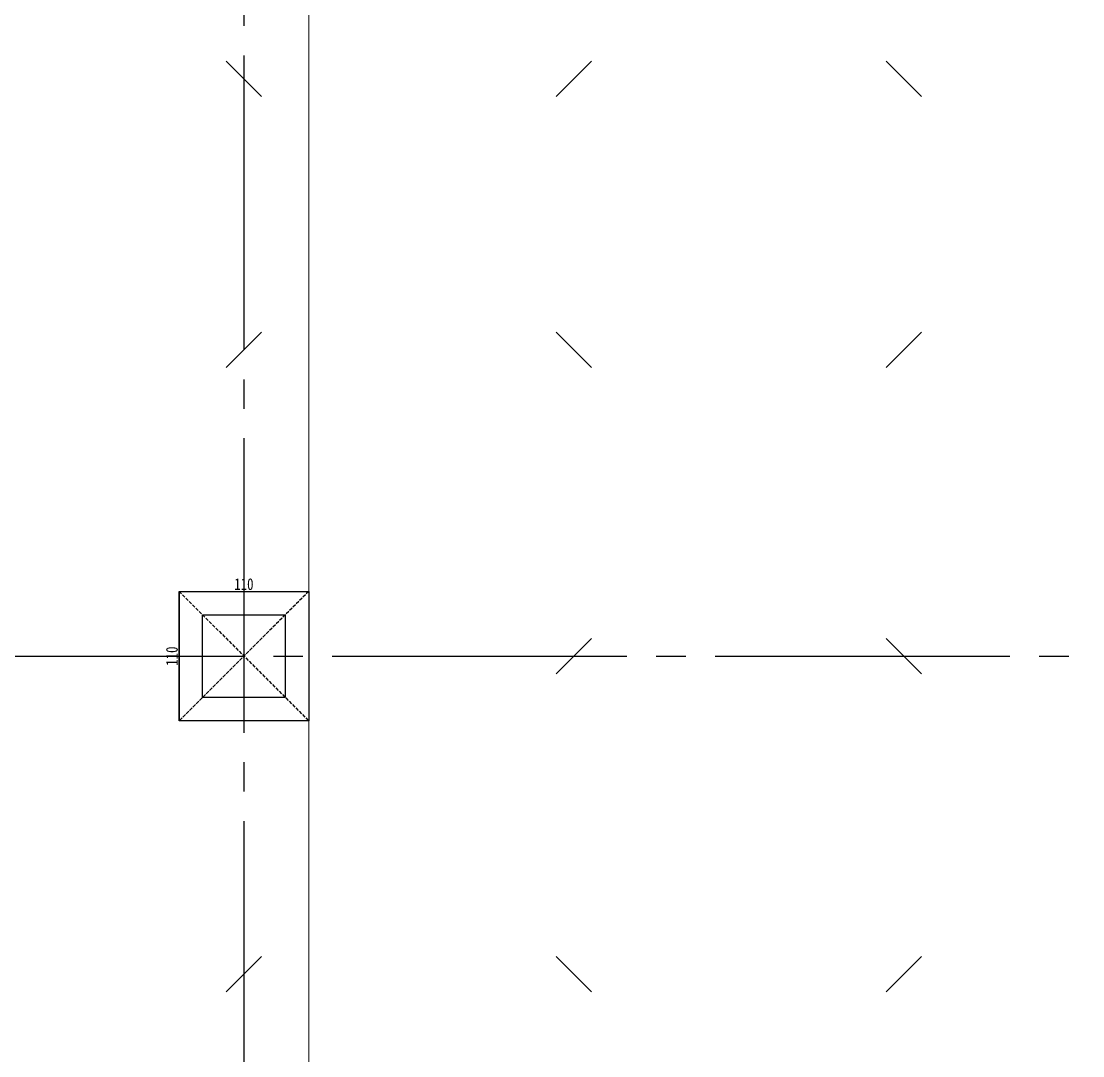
# Model space of a CAD drawing. Extents: x -3080 to 28500, y -1326 to 31609.
# Drawn here: x 11691 to 12592, y 7161 to 8039 of the extents above; entities that cross this region are included whole.
import ezdxf

# ---------------------------------------------------------------- set-up
doc = ezdxf.new("R2010")
doc.units = 0
doc.header["$LTSCALE"] = 100
doc.linetypes.add('X-S-FAB-L05$0$COL-CEN-LIN', pattern=[3.25, 2.5, -0.25, 0.25, -0.25])
doc.linetypes.add('X-S-FAB-L05$0$HIDDEN', pattern=[0.4, 0.3, -0.1])
for name, color, linetype in [('0-xref', 8, 'Continuous'), ('X-S-FAB-L05$0$BEAM', 8, 'Continuous'), ('X-S-FAB-L05$0$BLOCK', 8, 'Continuous'), ('X-S-FAB-L05$0$CCL', 8, 'X-S-FAB-L05$0$COL-CEN-LIN'), ('X-S-FAB-L05$0$COL', 8, 'Continuous'), ('X-S-FAB-L05$0$COL-S', 8, 'Continuous'), ('X-S-FAB-L05$0$S-FNDN', 8, 'Continuous'), ('X-S-FAB-L05$0$S-鋼柱', 8, 'Continuous'), ('X-S-FAB-L05$0$SLAB', 8, 'Continuous')]:
    doc.layers.add(name, color=color, linetype=linetype)
doc.layers.add('X-S-FAB-L05$0$XREF', color=8, linetype='Continuous', lineweight=0)
doc.styles.add('X-S-FAB-L05$0$DIM', font='', dxfattribs={"width": 0.8})
doc.styles.get('X-S-FAB-L05$0$DIM').set_extended_font_data('MingLiU')
doc.dimstyles.new('X-S-FAB-L05$0$JJP_005_defpoint', dxfattribs={"dimtxt": 20, "dimasz": 0.5, "dimexe": 0.5, "dimexo": 0.5, "dimgap": 0.5, "dimtad": 1, "dimdsep": 46, "dimtxsty": 'X-S-FAB-L05$0$DIM', "dimblk": 'X-S-FAB-L05$0$_None', "dimcen": 10, "dimclrd": 256, "dimclre": 256, "dimclrt": 256, "dimadec": 0, "dimazin": 0, "dimtfac": 1, "dimtix": 1, "dimtmove": 2, "dimatfit": 3, "dimldrblk": 'X-S-FAB-L05$0$_None', "dimfxl": 0.5, "dimtolj": 1, "dimtzin": 0, "dimarcsym": 0})

# ---------------------------------------------------------------- blocks, each defined once
blk = doc.blocks.new('*D174')
at = {"layer": 'DefPoints', "lineweight": -2, "transparency": 16777216}
blk.add_line((0, 0), (110, 0), dxfattribs=at)
at = {"layer": 'DefPoints', "color": 0, "transparency": 16777216}
for p in [(0, 0), (110, 0), (110, 0)]:
    blk.add_point(p, dxfattribs=at)
at = {"layer": 'DefPoints', "transparency": 16777216, "insert": (55, 6.07), "char_height": 10, "attachment_point": 5, "style": 'X-S-FAB-L05$0$DIM'}
blk.add_mtext('\\A1;110', dxfattribs=at)
blk = doc.blocks.new('X-S-FAB-L05$0$_None')
blk = doc.blocks.new('*D175')
at = {"layer": 'DefPoints', "lineweight": -2, "transparency": 16777216}
blk.add_line((0, 0), (0, -110), dxfattribs=at)
at = {"layer": 'DefPoints', "color": 0, "transparency": 16777216}
for p in [(0, 0), (0, -110), (0, -110)]:
    blk.add_point(p, dxfattribs=at)
at = {"layer": 'DefPoints', "transparency": 16777216, "insert": (-6.07, -55), "char_height": 10, "attachment_point": 5, "rotation": 90, "style": 'X-S-FAB-L05$0$DIM'}
blk.add_mtext('\\A1;110', dxfattribs=at)
blk = doc.blocks.new('X-S-FAB-L05$0$SC1')
at = {"layer": 'DefPoints'}
blk.add_line((27924.99, 8342.12), (27954.99, 8312.12), dxfattribs=at)
blk = doc.blocks.new('X-S-FAB-L05$0$VC(C)')
at = {"layer": 'X-S-FAB-L05$0$S-鋼柱'}
for p in [(-16059.99, -337.12), (-15499.99, -337.12), (-15779.99, -567.12), (-15500, -827.12), (-15779.99, -1097.12)]:
    blk.add_blockref('X-S-FAB-L05$0$SC1', p, dxfattribs=at)
at = {"layer": 'X-S-FAB-L05$0$S-鋼柱', "rotation": 90}
for p in [(20487.12, -19949.99), (20207.12, -20179.99), (20767.12, -20179.99), (20487.12, -20439.99), (20207.12, -20709.99), (20767.12, -20709.99)]:
    blk.add_blockref('X-S-FAB-L05$0$SC1', p, dxfattribs=at)
blk = doc.blocks.new('X-S-FAB-L05$0$板_3_2', base_point=(11935, 9055))
at = {"layer": 'X-S-FAB-L05$0$S-FNDN', "color": 15, "lineweight": 0, "flags": 128}
blk.add_lwpolyline([(11935, 9055), (4350, 9055), (4350, 7470), (9330, 7470), (9330, -55), (11935, -55), (11935, 4530), (11070, 4530), (11070, 5003), (11935, 5003)], close=True, dxfattribs=at)
blk = doc.blocks.new('*U59')
at = {"layer": 'DefPoints', "linetype": 'X-S-FAB-L05$0$HIDDEN', "ltscale": 0.1}
for p, q in [((110, 0), (0, -110)), ((0, 0), (110, -110))]:
    blk.add_line(p, q, dxfattribs=at)
at = {"layer": 'X-S-FAB-L05$0$COL', "ltscale": 0.1}
blk.add_lwpolyline([(0, 0), (110, 0), (110, -110), (0, -110)], close=True, dxfattribs=at)
at = {"layer": 'DefPoints'}
dim = blk.add_linear_dim(base=(110, 0), p1=(0, 0), p2=(110, 0), dimstyle='X-S-FAB-L05$0$JJP_005_defpoint', override={"dimtxt": 10}, dxfattribs=at)
dim.commit()
dim.dimension.update_dxf_attribs({"geometry": '*D174', "text_midpoint": (55, 6.067)})
dim = blk.add_linear_dim(base=(0, -110), p1=(0, 0), p2=(0, -110), angle=90, dimstyle='X-S-FAB-L05$0$JJP_005_defpoint', override={"dimtxt": 10}, dxfattribs=at)
dim.commit()
dim.dimension.update_dxf_attribs({"geometry": '*D175', "text_midpoint": (-6.067, -55)})
blk = doc.blocks.new('X-S-FAB-L05$0$FAB2-L05')
at = {"layer": 'X-S-FAB-L05$0$CCL'}
for p, q in [((-14280, 11005), (-14280, 0)), ((-26880, 8220), (1210, 8220))]:
    blk.add_line(p, q, dxfattribs=at)
at = {"layer": 'X-S-FAB-L05$0$COL-S'}
blk.add_lwpolyline([(-14315, 8255), (-14245, 8255), (-14245, 8185), (-14315, 8185)], close=True, dxfattribs=at)
at = {"layer": 'X-S-FAB-L05$0$BEAM'}
blk.add_blockref('*U59', (-14335, 8275), dxfattribs=at)
blk = doc.blocks.new('X-S-FAB-L05')
at = {"layer": 'X-S-FAB-L05$0$COL-S'}
blk.add_lwpolyline([(11845, 7535), (11915, 7535), (11915, 7465), (11845, 7465)], close=True, dxfattribs=at)
at = {"layer": 'X-S-FAB-L05$0$BEAM'}
blk.add_blockref('*U59', (11825, 7555), dxfattribs=at)
at = {"layer": 'X-S-FAB-L05$0$BLOCK'}
blk.add_blockref('X-S-FAB-L05$0$FAB2-L05', (26160, -720), dxfattribs=at)
at = {"layer": 'X-S-FAB-L05$0$SLAB', "color": 15, "lineweight": 0}
blk.add_blockref('X-S-FAB-L05$0$板_3_2', (11935, 9055), dxfattribs=at)
at = {"layer": 'X-S-FAB-L05$0$XREF'}
blk.add_blockref('X-S-FAB-L05$0$VC(C)', (0, 0), dxfattribs=at)

msp = doc.modelspace()

# ---------------------------------------------------------------- block references
at = {"layer": '0-xref'}
msp.add_blockref('X-S-FAB-L05', (0, 0), dxfattribs=at)

doc.saveas('drawing.dxf')
